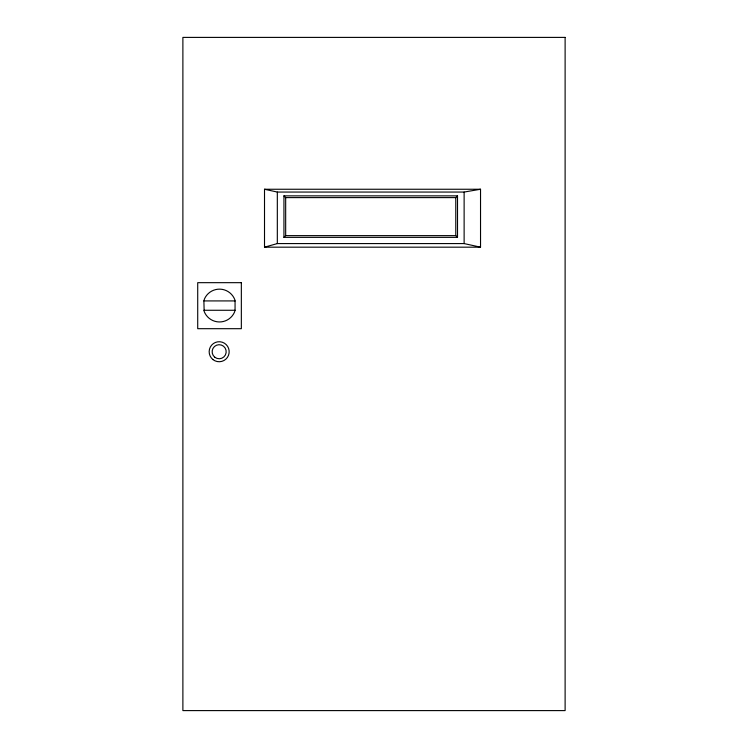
<?xml version="1.0" encoding="UTF-8"?>
<svg xmlns="http://www.w3.org/2000/svg" width="748" height="748" viewBox="0 0 748 748"><rect width="100%" height="100%" fill="white"/><g stroke="black" fill="none" stroke-linecap="round" stroke-linejoin="round"><path stroke-width="1.12" d="M203.886 300.92L204.503 298.863A16.409 16.409 0 0 1 234.807 299.668L235.106 300.92L203.886 300.92L204.167 311.42A16.409 16.409 0 0 0 234.479 312.225L235.059 310.27L235.059 300.92M283.941 237.359L285.671 235.629L455.775 235.629L457.514 237.359L457.514 195.864L283.941 195.864L283.941 237.359L457.514 237.359M283.941 195.864L285.671 197.603L455.775 197.603L457.514 195.864M264.512 247.177L277.321 243.577L464.125 243.577L480.534 247.177L480.534 189.253L264.512 189.253L264.512 247.177L480.534 247.177M264.512 189.253L277.321 192.058L464.125 192.058L480.534 189.253M203.886 310.27L235.059 310.27M464.125 192.058L464.125 243.577M455.775 197.603L455.775 235.629M285.671 197.603L285.671 235.629M277.321 192.058L277.321 243.577M565.114 37.4L182.886 37.4L182.886 710.6L565.114 710.6L565.114 37.4M241.342 282.669L197.715 282.669L197.715 328.69L241.342 328.69L241.342 282.669M213.002 359.61A10.005 10.005 0 0 0 229.075 353.121A10.005 10.005 0 0 0 215.415 342.453A10.005 10.005 0 0 0 213.002 359.61M214.835 357.264A7.031 7.031 0 0 0 226.12 352.71A7.031 7.031 0 0 0 216.537 345.211A7.031 7.031 0 0 0 214.835 357.264"/></g></svg>
